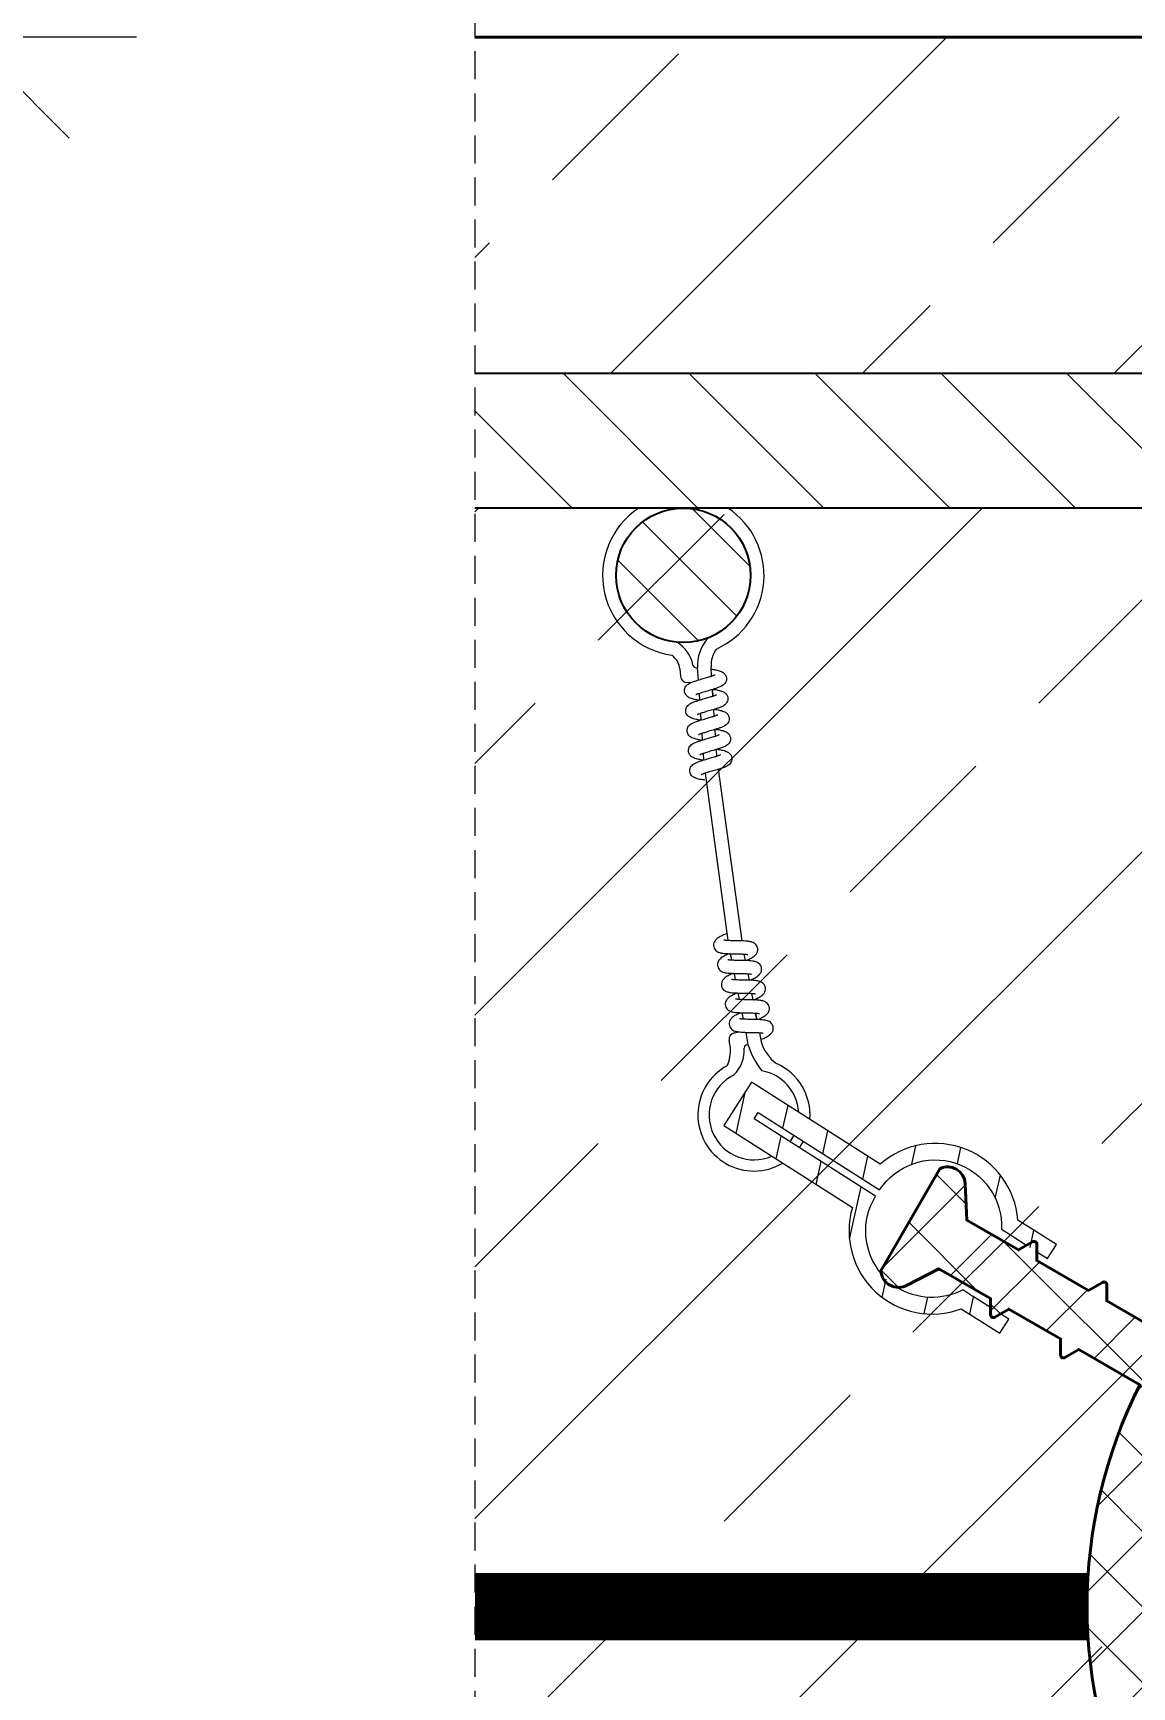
# Model space of a CAD drawing. Header units: millimetres. Extents: x 647 to 146539, y -131215 to 59.
# Drawn here: x 111362.6 to 111460.6, y -6609.1 to -6461.6 of the extents above; entities that cross this region are included whole.
import ezdxf

# ---------------------------------------------------------------- set-up
doc = ezdxf.new("R2010")
doc.units = ezdxf.units.MM
doc.linetypes.add('DASHED', pattern=[0.75, 0.5, -0.25])
doc.layers.get('Defpoints').update_dxf_attribs({"color": 2, "lineweight": 50})
for name, color, linetype, lineweight in [('G-Cienka', 4, 'Continuous', 9), ('G-Elementy konstrukcyjne', 1, 'Continuous', 40), ('G-Kreskowanie', 9, 'Continuous', 5), ('G-Przerywana', 8, 'DASHED', 15), ('G-Wymiary', 4, 'Continuous', 9)]:
    doc.layers.add(name, color=color, linetype=linetype, lineweight=lineweight)
doc.layers.add('G-Prety', color=1, linetype='Continuous')
doc.styles.add('Arial-GG', font='arial.ttf')
doc.dimstyles.new('W-1 do 10-GG mm', dxfattribs={"dimscale": 10, "dimtxt": 2, "dimasz": 1.8, "dimexe": 1.5, "dimexo": 0, "dimgap": 0.6, "dimtad": 1, "dimdec": 1, "dimrnd": 1, "dimtxsty": 'Arial-GG', "dimblk": 'OBLIQUE', "dimcen": 0, "dimdle": 1, "dimclrd": 4, "dimclre": 4, "dimclrt": 7, "dimadec": 1, "dimazin": 0, "dimtfac": 1, "dimtdec": 1, "dimtix": 1, "dimtmove": 0, "dimatfit": 2, "dimfxl": 1.5, "dimfxlon": 1, "dimlwd": -1, "dimlwe": -1, "dimarcsym": 0})

# ---------------------------------------------------------------- blocks, each defined once
blk = doc.blocks.new('_Oblique')
at = {"color": 0, "linetype": 'ByBlock', "lineweight": -2}
blk.add_line((-0.5, -0.5), (0.5, 0.5), dxfattribs=at)
blk = doc.blocks.new('*D982')
at = {"layer": 'Defpoints', "color": 0, "transparency": 16777216}
for p in [(111356.82, -6461.94), (111401.99, -6461.94), (111401.99, -6744.44)]:
    blk.add_point(p, dxfattribs=at)
at = {"layer": 'G-Wymiary', "color": 4, "transparency": 16777216}
for p, q in [((111356.82, -6754.44), (111356.82, -6451.94)), ((111371.82, -6461.94), (111341.82, -6461.94)), ((111371.82, -6744.44), (111341.82, -6744.44))]:
    blk.add_line(p, q, dxfattribs=at)
at = {"layer": 'G-Wymiary', "color": 4, "transparency": 16777216, "xscale": 18, "yscale": 18, "zscale": 18}
for p, rotation in [((111356.82, -6461.94), 90), ((111356.82, -6744.44), 270)]:
    blk.add_blockref('_Oblique', p, dxfattribs=dict(at, rotation=rotation))
at = {"layer": 'G-Wymiary', "color": 7, "transparency": 16777216, "insert": (111307.27, -6603.19), "char_height": 20, "attachment_point": 5, "rotation": 90, "style": 'Arial-GG'}
blk.add_mtext('t - wymiar zgodny z\\Pprojektem wykonawczym\\Pt=240-350mm', dxfattribs=at)

msp = doc.modelspace()

# ---------------------------------------------------------------- hatches: boundary and pattern name
at = {"layer": 'G-Kreskowanie'}
h = msp.add_hatch(dxfattribs=at)
h.set_pattern_fill('ANSI33', color=256, scale=5, style=0)
h.set_pattern_definition([(45, (108888.815, -7715.07), (-22.45064, 22.45064), []), (45, (108911.266, -7715.07), (-22.45064, 22.45064), [15.875, -7.9375])])
h.paths.add_polyline_path([(111776.99, -6491.94), (111776.99, -6461.94), (111401.99, -6461.94), (111401.99, -6491.94)])
at = {"layer": 'G-Kreskowanie', "linetype": 'ByBlock', "ltscale": 2}
h = msp.add_hatch(dxfattribs=at)
h.set_pattern_fill('ANSI31', color=256, scale=2.5, angle=90)
h.set_pattern_definition([(135, (112687.56, -9734.058), (-5.61266, -5.61266), [])])
h.paths.add_polyline_path([(111776.99, -6503.94), (111776.99, -6491.94), (111401.99, -6491.94), (111401.99, -6503.94)])
at = {"layer": 'G-Kreskowanie'}
h = msp.add_hatch(dxfattribs=at)
h.set_pattern_fill('ANSI33', color=256, scale=5, style=0)
h.set_pattern_definition([(45, (111631.866, -6723.415), (-22.4506, 22.4506), []), (45, (111654.316, -6723.415), (-22.4506, 22.4506), [15.875, -7.9375])])
edge = h.paths.add_edge_path()
edge.add_arc((111420.58, -6693.94), 6, 0, 360)
edge = h.paths.add_edge_path()
edge.add_arc((111580.58, -6693.94), 6, 0, 360)
edge = h.paths.add_edge_path()
edge.add_arc((111740.58, -6693.94), 6, 0, 360)
edge = h.paths.add_edge_path()
edge.add_arc((111740.58, -6509.94), 6, 0, 360)
edge = h.paths.add_edge_path()
edge.add_arc((111580.58, -6509.94), 6, 0, 360)
h.paths.add_polyline_path([(111776.99, -6699.94), (111776.99, -6503.94), (111580.58, -6503.94), (111401.99, -6503.94), (111401.99, -6699.94)])
at = {"layer": 'G-Kreskowanie', "linetype": 'ByBlock', "ltscale": 2}
h = msp.add_hatch(dxfattribs=at)
h.set_pattern_fill('ANSI31', color=256, scale=1.25, angle=90)
h.set_pattern_definition([(135, (108888.8154, -7715.0714), (-2.80633, -2.80633), [])])
h.paths.add_polyline_path([(111420.81, -6515.93, 0.125113), (111420.67, -6515.94, -0.766547), (111417.5, -6504.79, -1), (111423.66, -6515.08, -0.12589)])
at = {"layer": 'G-Kreskowanie'}
h = msp.add_hatch(dxfattribs=at)
h.set_pattern_fill('NET', color=256, scale=1.5, angle=45)
h.set_pattern_definition([(45, (112687.5596, -9734.058), (-3.367596, 3.367596), []), (135, (112687.5596, -9734.058), (-3.367596, -3.367596), [])])
edge = h.paths.add_edge_path()
edge.add_arc((111557.03, -6639.58), 1.58, 184.2276, 295.7724, ccw=False)
edge.add_line((111555.45, -6639.69), (111555.31, -6636.42))
edge.add_line((111555.31, -6636.42), (111550.69, -6633.75))
edge.add_line((111550.69, -6633.75), (111549.44, -6634.47))
edge.add_arc((111549.31, -6634.26), 0.25, 180, 300, ccw=False)
edge.add_line((111549.06, -6634.26), (111549.06, -6632.82))
edge.add_line((111549.06, -6632.82), (111544.45, -6630.15))
edge.add_line((111544.45, -6630.15), (111543.2, -6630.87))
edge.add_arc((111543.07, -6630.65), 0.25, 180, 300, ccw=False)
edge.add_line((111542.82, -6630.65), (111542.82, -6629.21))
edge.add_line((111542.82, -6629.21), (111537.38, -6626.07))
edge.add_arc((111500.58, -6601.94), 44, 273.2572, 326.7428, ccw=False)
edge.add_line((111503.08, -6645.87), (111503.08, -6663.44))
edge.add_arc((111500.58, -6663.44), 2.5, 180, 360, ccw=False)
edge.add_line((111498.08, -6663.44), (111498.08, -6645.87))
edge.add_arc((111500.58, -6601.94), 44, 213.2572, 266.7428, ccw=False)
edge.add_line((111463.79, -6626.07), (111458.34, -6629.21))
edge.add_line((111458.34, -6629.21), (111458.34, -6630.65))
edge.add_arc((111458.09, -6630.65), 0.25, 240, 360, ccw=False)
edge.add_line((111457.97, -6630.87), (111456.72, -6630.15))
edge.add_line((111456.72, -6630.15), (111452.1, -6632.82))
edge.add_line((111452.1, -6632.82), (111452.1, -6634.26))
edge.add_arc((111451.85, -6634.26), 0.25, 240, 360, ccw=False)
edge.add_line((111451.72, -6634.47), (111450.48, -6633.75))
edge.add_line((111450.48, -6633.75), (111445.86, -6636.42))
edge.add_line((111445.86, -6636.42), (111445.72, -6639.6))
edge.add_arc((111444.14, -6639.58), 1.58, 244.2276, 359.2852, ccw=False)
edge.add_line((111443.45, -6641), (111438.19, -6631.88))
edge.add_arc((111439.76, -6632), 1.58, 64.2276, 175.7724, ccw=False)
edge.add_line((111440.45, -6630.57), (111443.36, -6632.09))
edge.add_line((111443.36, -6632.09), (111447.98, -6629.42))
edge.add_line((111447.98, -6629.42), (111447.98, -6627.98))
edge.add_arc((111448.23, -6627.98), 0.25, 60, 180, ccw=False)
edge.add_line((111448.35, -6627.76), (111449.6, -6628.49))
edge.add_line((111449.6, -6628.49), (111454.22, -6625.82))
edge.add_line((111454.22, -6625.82), (111454.22, -6624.38))
edge.add_arc((111454.47, -6624.38), 0.25, 60, 180, ccw=False)
edge.add_line((111454.59, -6624.16), (111455.84, -6624.88))
edge.add_line((111455.84, -6624.88), (111461.29, -6621.74))
edge.add_arc((111500.58, -6601.94), 44, 153.2572, 206.7428, ccw=False)
edge.add_line((111461.29, -6582.14), (111455.84, -6578.99))
edge.add_line((111455.84, -6578.99), (111454.59, -6579.71))
edge.add_arc((111454.47, -6579.5), 0.25, 180, 300, ccw=False)
edge.add_line((111454.22, -6579.5), (111454.22, -6578.06))
edge.add_line((111454.22, -6578.06), (111449.6, -6575.39))
edge.add_line((111449.6, -6575.39), (111448.35, -6576.11))
edge.add_arc((111448.23, -6575.89), 0.25, 180, 300, ccw=False)
edge.add_line((111447.98, -6575.89), (111447.98, -6574.45))
edge.add_line((111447.98, -6574.45), (111443.36, -6571.79))
edge.add_line((111443.36, -6571.79), (111440.54, -6573.26))
edge.add_arc((111439.76, -6571.88), 1.58, 184.2276, 299.2852, ccw=False)
edge.add_line((111438.19, -6571.99), (111443.45, -6562.87))
edge.add_arc((111444.14, -6564.3), 1.58, 4.2276, 115.7724, ccw=False)
edge.add_line((111445.72, -6564.18), (111445.86, -6567.46))
edge.add_line((111445.86, -6567.46), (111450.48, -6570.12))
edge.add_line((111450.48, -6570.12), (111451.72, -6569.4))
edge.add_arc((111451.85, -6569.62), 0.25, 0, 120, ccw=False)
edge.add_line((111452.1, -6569.62), (111452.1, -6571.06))
edge.add_line((111452.1, -6571.06), (111456.72, -6573.73))
edge.add_line((111456.72, -6573.73), (111457.97, -6573.01))
edge.add_arc((111458.09, -6573.22), 0.25, 0, 120, ccw=False)
edge.add_line((111458.34, -6573.22), (111458.34, -6574.66))
edge.add_line((111458.34, -6574.66), (111463.79, -6577.81))
edge.add_arc((111500.58, -6601.94), 44, 93.2572, 146.7428, ccw=False)
edge.add_line((111498.08, -6558.01), (111498.08, -6540.44))
edge.add_arc((111500.58, -6540.44), 2.5, 0, 180, ccw=False)
edge.add_line((111503.08, -6540.44), (111503.08, -6558.01))
edge.add_arc((111500.58, -6601.94), 44, 33.2572, 86.7428, ccw=False)
edge.add_line((111537.38, -6577.81), (111542.82, -6574.66))
edge.add_line((111542.82, -6574.66), (111542.82, -6573.22))
edge.add_arc((111543.07, -6573.22), 0.25, 60, 180, ccw=False)
edge.add_line((111543.2, -6573.01), (111544.45, -6573.73))
edge.add_line((111544.45, -6573.73), (111549.06, -6571.06))
edge.add_line((111549.06, -6571.06), (111549.06, -6569.62))
edge.add_arc((111549.31, -6569.62), 0.25, 60, 180, ccw=False)
edge.add_line((111549.44, -6569.4), (111550.69, -6570.12))
edge.add_line((111550.69, -6570.12), (111555.31, -6567.46))
edge.add_line((111555.31, -6567.46), (111555.44, -6564.28))
edge.add_arc((111557.03, -6564.3), 1.58, 64.2276, 179.2852, ccw=False)
edge.add_line((111557.71, -6562.87), (111562.98, -6571.99))
edge.add_arc((111561.4, -6571.88), 1.58, 244.2276, 355.7724, ccw=False)
edge.add_line((111560.71, -6573.3), (111557.81, -6571.79))
edge.add_line((111557.81, -6571.79), (111553.19, -6574.45))
edge.add_line((111553.19, -6574.45), (111553.19, -6575.89))
edge.add_arc((111552.94, -6575.89), 0.25, -120, 0, ccw=False)
edge.add_line((111552.81, -6576.11), (111551.56, -6575.39))
edge.add_line((111551.56, -6575.39), (111546.95, -6578.06))
edge.add_line((111546.95, -6578.06), (111546.95, -6579.5))
edge.add_arc((111546.7, -6579.5), 0.25, -120, 0, ccw=False)
edge.add_line((111546.57, -6579.71), (111545.32, -6578.99))
edge.add_line((111545.32, -6578.99), (111539.88, -6582.14))
edge.add_arc((111500.58, -6601.94), 44, -26.7428, 26.7428, ccw=False)
edge.add_line((111539.88, -6621.74), (111545.32, -6624.88))
edge.add_line((111545.32, -6624.88), (111546.57, -6624.16))
edge.add_arc((111546.7, -6624.38), 0.25, 0, 120, ccw=False)
edge.add_line((111546.95, -6624.38), (111546.95, -6625.82))
edge.add_line((111546.95, -6625.82), (111551.56, -6628.49))
edge.add_line((111551.56, -6628.49), (111552.81, -6627.76))
edge.add_arc((111552.94, -6627.98), 0.25, 0, 120, ccw=False)
edge.add_line((111553.19, -6627.98), (111553.19, -6629.42))
edge.add_line((111553.19, -6629.42), (111557.81, -6632.09))
edge.add_line((111557.81, -6632.09), (111560.63, -6630.62))
edge.add_arc((111561.4, -6632), 1.58, 4.2276, 119.2852, ccw=False)
edge.add_line((111562.98, -6631.88), (111557.71, -6641))
edge = h.paths.add_edge_path(flags=16)
edge.add_arc((111500.58, -6601.94), 39, -25.0222, 87.4426, ccw=False)
edge.add_arc((111500.58, -6601.94), 39, 87.4426, 334.9778, ccw=False)
h = msp.add_hatch(dxfattribs=at)
h.set_pattern_fill('ANSI31', color=256, scale=1.25, angle=32.5049)
h.set_pattern_definition([(77.50492, (110378.761, -7264.986), (-3.874749, 0.858662), [])])
h.paths.add_polyline_path([(111448.95, -6568.27), (111449.66, -6568.72, -0.103444), (111449.83, -6568.83), (111452.76, -6570.7, -0.103435), (111452.93, -6570.81), (111453.06, -6570.89), (111453.85, -6569.64), (111450.41, -6567.45, 0.618834), (111438.14, -6562.46), (111426.65, -6555.14), (111424.18, -6559.02), (111435.66, -6566.34, 0.618834), (111445.37, -6575.36), (111448.81, -6577.55), (111449.61, -6576.3), (111449.48, -6576.22, -0.103453), (111449.31, -6576.11), (111446.38, -6574.25, -0.103444), (111446.21, -6574.14), (111445.5, -6573.68, -0.761825), (111437.73, -6565.32), (111426.9, -6558.42), (111427.26, -6557.86), (111438.08, -6564.76, -0.761825)])

# ---------------------------------------------------------------- linework, layer by layer
at = {"layer": 'G-Cienka'}
for p, q in [((111420.28, -6518.29), (111420.33, -6518.94)), ((111420.96, -6519.5), (111421.34, -6519.47)), ((111421.75, -6518.18), (111421.85, -6518.17)), ((111421.93, -6519.27), (111421.85, -6518.18)), ((111423.1, -6518.92), (111423.05, -6518.1)), ((111422.05, -6521.06), (111422.01, -6520.47)), ((111423.22, -6520.71), (111423.18, -6520.12)), ((111422.17, -6522.84), (111422.13, -6522.25)), ((111423.34, -6522.49), (111423.3, -6521.9)), ((111423.46, -6524.28), (111423.42, -6523.69)), ((111422.29, -6524.62), (111422.25, -6524.04)), ((111422.41, -6526.41), (111422.37, -6525.82)), ((111423.58, -6526.06), (111423.54, -6525.47)), ((111424.59, -6542.52), (111422.56, -6527.58)), ((111425.82, -6542.55), (111423.73, -6527.23)), ((111424.75, -6543.69), (111424.87, -6544.27)), ((111425.98, -6543.72), (111426.09, -6544.3)), ((111425.1, -6545.45), (111425.21, -6546.02)), ((111426.32, -6545.48), (111426.44, -6546.06)), ((111425.45, -6547.2), (111425.56, -6547.78)), ((111426.67, -6547.23), (111426.78, -6547.81)), ((111425.79, -6548.95), (111425.91, -6549.53)), ((111427.02, -6548.99), (111427.13, -6549.56)), ((111424.8, -6552.08), (111424.68, -6551.44)), ((111425.15, -6550.74), (111425.52, -6550.67)), ((111426.14, -6550.71), (111426.34, -6551.78)), ((111426.25, -6551.81), (111426.35, -6551.79)), ((111427.36, -6550.74), (111427.52, -6551.55))]:
    msp.add_line(p, q, dxfattribs=at)
for points in [[(111423.18, -6520.12), (111423.22, -6520.71)], [(111422.17, -6522.84), (111422.13, -6522.25)], [(111422.17, -6522.89), (111422.13, -6522.25)], [(111423.3, -6521.9), (111423.3, -6521.92)], [(111425.45, -6547.2), (111425.56, -6547.78)], [(111427.13, -6549.56), (111427.02, -6548.99)]]:
    msp.add_lwpolyline(points, dxfattribs=at)
for points in [[(111452.1, -6570.28), (111453.06, -6570.89), (111453.85, -6569.64), (111450.41, -6567.45, 0.618834), (111438.14, -6562.46), (111426.65, -6555.14), (111424.18, -6559.02), (111435.66, -6566.34, 0.618834), (111445.37, -6575.36), (111448.81, -6577.55), (111449.61, -6576.3), (111448.85, -6575.82)], [(111438.22, -6572.23, -0.323068), (111437.73, -6565.32), (111426.9, -6558.42), (111427.26, -6557.86), (111438.08, -6564.76, -0.761825), (111448.95, -6568.27), (111449.66, -6568.72, -0.103444), (111449.83, -6568.83), (111451.2, -6569.71)], [(111447.98, -6575.26), (111446.38, -6574.25, -0.103444), (111446.21, -6574.14), (111445.5, -6573.68, -0.265629), (111439.62, -6573.45, -0.265629)]]:
    msp.add_lwpolyline(points, format="xyb", dxfattribs=at)
for centre, radius, start, end in [((111420.58, -6509.94), 7.2, 123.5573, 261.9087), ((111420.58, -6509.94), 7.2, 294.1382, 56.4427), ((111418.45, -6518.54), 3.05, 11.379, 59.5361), ((111425.43, -6517.95), 3.58, 138.0932, 183.827), ((111425.43, -6517.95), 2.38, 143.6595, 183.827), ((111418.45, -6518.54), 1.85, 7.7975, 52.7188), ((111421.73, -6517.88), 0.3, 191.379, 273.827), ((111420.92, -6518.9), 0.596, 183.827, 273.827), ((111425.26, -6551.33), 0.596, 101.1811, 191.1811), ((111426.31, -6552.1), 0.3, 101.1811, 183.6291), ((111433.09, -6549.74), 7.05, 196.8275, 218.7251), ((111431.26, -6550.4), 3.91, 197.0168, 232.4474), ((111420.78, -6552.14), 4.02, 337.3903, 0.8189), ((111422.96, -6552.32), 3.05, 314.3532, 3.6291), ((111426.88, -6558.08), 5, 118.4654, 300.8243), ((111426.88, -6558.08), 4, 116.4042, 293.3646), ((111426.88, -6558.08), 4, 3.6982, 79.7077), ((111426.88, -6558.08), 5, 355.693, 66.437), ((111426.88, -6558.08), 5, 355.693, 66.437), ((111426.88, -6558.08), 4, 323.6257, 333.0645), ((111426.88, -6558.08), 5, 324.4005, 331.9481)]:
    msp.add_arc(centre, radius, start, end, dxfattribs=at)
for points, knots in [([(111421.97, -6521.08), (111421.94, -6521.07), (111421.79, -6521.05), (111421.49, -6520.99), (111421.15, -6520.89), (111420.91, -6520.73), (111420.77, -6520.56), (111420.68, -6520.36), (111420.68, -6520.13), (111420.74, -6519.92), (111420.87, -6519.75), (111421.05, -6519.61), (111421.29, -6519.49), (111421.57, -6519.39), (111421.93, -6519.27), (111422.25, -6519.18), (111422.62, -6519.07), (111422.92, -6518.99), (111423.19, -6518.9), (111423.33, -6518.84), (111423.39, -6518.82), (111423.41, -6518.8), (111423.42, -6518.8), (111423.42, -6518.8)], [0, 0, 0, 0, 0.083441, 0.487082, 0.89834, 1.158881, 1.3212, 1.565464, 1.78944, 2.004253, 2.209449, 2.413298, 2.709151, 3.005378, 3.300305, 3.83027, 4.023716, 4.446296, 4.766354, 4.864085, 4.919882, 4.944398, 4.948001, 4.948001, 4.948001, 4.948001]), ([(111423.06, -6518.3), (111423.18, -6518.32), (111423.4, -6518.36), (111423.73, -6518.43), (111424.02, -6518.53), (111424.22, -6518.67), (111424.37, -6518.86), (111424.44, -6519.06), (111424.43, -6519.29), (111424.36, -6519.49), (111424.22, -6519.66), (111424.02, -6519.81), (111423.77, -6519.93), (111423.48, -6520.03), (111423.12, -6520.14), (111422.72, -6520.26), (111422.3, -6520.38), (111422.01, -6520.47), (111421.83, -6520.53), (111421.76, -6520.56), (111421.72, -6520.58), (111421.7, -6520.59), (111421.7, -6520.59), (111421.7, -6520.59)], [0, 0, 0, 0, 0.333479, 0.729338, 0.961746, 1.273881, 1.435197, 1.673428, 1.895321, 2.109532, 2.315092, 2.523999, 2.853801, 3.164162, 3.445765, 3.963245, 4.415291, 4.767483, 4.885682, 4.962568, 5.004855, 5.01975, 5.020297, 5.020297, 5.020297, 5.020297]), ([(111422.09, -6522.86), (111422.06, -6522.86), (111421.91, -6522.83), (111421.61, -6522.77), (111421.27, -6522.67), (111421.03, -6522.52), (111420.88, -6522.35), (111420.8, -6522.15), (111420.8, -6521.92), (111420.86, -6521.71), (111420.99, -6521.54), (111421.17, -6521.39), (111421.41, -6521.27), (111421.69, -6521.17), (111422.05, -6521.06), (111422.37, -6520.96), (111422.74, -6520.86), (111423.04, -6520.77), (111423.31, -6520.68), (111423.45, -6520.62), (111423.51, -6520.6), (111423.53, -6520.59), (111423.54, -6520.58), (111423.54, -6520.58)], [0, 0, 0, 0, 0.083442, 0.487083, 0.898341, 1.158882, 1.321201, 1.565464, 1.789441, 2.004254, 2.209449, 2.413298, 2.709152, 3.005378, 3.300306, 3.83027, 4.023716, 4.446296, 4.766354, 4.864085, 4.919882, 4.944398, 4.948001, 4.948001, 4.948001, 4.948001]), ([(111423.26, -6520.1), (111423.3, -6520.11), (111423.46, -6520.13), (111423.78, -6520.2), (111424.12, -6520.3), (111424.35, -6520.46), (111424.48, -6520.63), (111424.55, -6520.82), (111424.55, -6521.05), (111424.48, -6521.26), (111424.36, -6521.43), (111424.16, -6521.58), (111423.92, -6521.7), (111423.63, -6521.8), (111423.28, -6521.91), (111422.87, -6522.03), (111422.44, -6522.15), (111422.14, -6522.25), (111421.97, -6522.31), (111421.89, -6522.34), (111421.84, -6522.36), (111421.83, -6522.37), (111421.82, -6522.38), (111421.82, -6522.38)], [0, 0, 0, 0, 0.122735, 0.524819, 0.943427, 1.189412, 1.337039, 1.576824, 1.799424, 2.014208, 2.220439, 2.42738, 2.737017, 3.039771, 3.329328, 3.853685, 4.310999, 4.670327, 4.793109, 4.874891, 4.921533, 4.939604, 4.94091, 4.94091, 4.94091, 4.94091]), ([(111422.21, -6524.65), (111422.18, -6524.64), (111422.03, -6524.62), (111421.73, -6524.56), (111421.39, -6524.46), (111421.15, -6524.3), (111421, -6524.13), (111420.92, -6523.93), (111420.91, -6523.7), (111420.98, -6523.49), (111421.11, -6523.32), (111421.29, -6523.17), (111421.53, -6523.06), (111421.81, -6522.95), (111422.16, -6522.84), (111422.49, -6522.75), (111422.86, -6522.64), (111423.16, -6522.55), (111423.42, -6522.47), (111423.57, -6522.41), (111423.63, -6522.38), (111423.65, -6522.37), (111423.66, -6522.37), (111423.66, -6522.37)], [0, 0, 0, 0, 0.083358, 0.487003, 0.898243, 1.158814, 1.321169, 1.565439, 1.789416, 2.00423, 2.209427, 2.413273, 2.709102, 3.005316, 3.300256, 3.830231, 4.023716, 4.446297, 4.766355, 4.864086, 4.919882, 4.944398, 4.948001, 4.948001, 4.948001, 4.948001]), ([(111423.38, -6521.88), (111423.42, -6521.89), (111423.57, -6521.91), (111423.88, -6521.98), (111424.23, -6522.08), (111424.46, -6522.24), (111424.59, -6522.41), (111424.67, -6522.6), (111424.68, -6522.83), (111424.61, -6523.04), (111424.48, -6523.21), (111424.29, -6523.36), (111424.05, -6523.48), (111423.77, -6523.58), (111423.41, -6523.69), (111423, -6523.81), (111422.57, -6523.94), (111422.27, -6524.03), (111422.09, -6524.09), (111422.01, -6524.13), (111421.97, -6524.15), (111421.94, -6524.16), (111421.94, -6524.16), (111421.94, -6524.16)], [0, 0, 0, 0, 0.106212, 0.509117, 0.92336, 1.175911, 1.329525, 1.570459, 1.793311, 2.008306, 2.214792, 2.421121, 2.723981, 3.023666, 3.316416, 3.843421, 4.302527, 4.664234, 4.788551, 4.871989, 4.920128, 4.939309, 4.94095, 4.94095, 4.94095, 4.94095]), ([(111423.5, -6523.67), (111423.53, -6523.67), (111423.57, -6523.68), (111423.74, -6523.71), (111423.88, -6523.74), (111424.14, -6523.8), (111424.26, -6523.84), (111424.46, -6523.94), (111424.53, -6523.99), (111424.63, -6524.09), (111424.66, -6524.13), (111424.73, -6524.24), (111424.76, -6524.31), (111424.79, -6524.47), (111424.79, -6524.54), (111424.77, -6524.69), (111424.75, -6524.76), (111424.68, -6524.88), (111424.64, -6524.94), (111424.54, -6525.04), (111424.49, -6525.08), (111424.35, -6525.17), (111424.26, -6525.22), (111424.08, -6525.29), (111423.98, -6525.33), (111423.8, -6525.39), (111423.7, -6525.42), (111423.45, -6525.5), (111423.27, -6525.55), (111422.95, -6525.65), (111422.8, -6525.69), (111422.53, -6525.77), (111422.41, -6525.81), (111422.27, -6525.86), (111422.23, -6525.87), (111422.17, -6525.9), (111422.14, -6525.91), (111422.1, -6525.92), (111422.09, -6525.93), (111422.07, -6525.94), (111422.06, -6525.94), (111422.06, -6525.95), (111422.06, -6525.95), (111422.06, -6525.95)], [4.98345, 4.98345, 4.98345, 4.98345, 5.002893, 5.002893, 5.084761, 5.084761, 5.183441, 5.183441, 5.239204, 5.239204, 5.269541, 5.269541, 5.314627, 5.314627, 5.355668, 5.355668, 5.396196, 5.396196, 5.438035, 5.438035, 5.485061, 5.485061, 5.55767, 5.55767, 5.621992, 5.621992, 5.677485, 5.677485, 5.767755, 5.767755, 5.845802, 5.845802, 5.915781, 5.915781, 5.94576, 5.94576, 5.971226, 5.971226, 5.99253, 5.99253, 6.009626, 6.009626, 6.015983, 6.015983, 6.015983, 6.015983]), ([(111422.33, -6526.43), (111422.3, -6526.43), (111422.15, -6526.4), (111421.84, -6526.34), (111421.5, -6526.24), (111421.26, -6526.08), (111421.12, -6525.91), (111421.04, -6525.71), (111421.03, -6525.48), (111421.1, -6525.27), (111421.23, -6525.1), (111421.41, -6524.96), (111421.65, -6524.84), (111421.93, -6524.74), (111422.29, -6524.62), (111422.61, -6524.53), (111422.98, -6524.42), (111423.28, -6524.34), (111423.54, -6524.25), (111423.69, -6524.19), (111423.74, -6524.17), (111423.77, -6524.16), (111423.78, -6524.15), (111423.78, -6524.15)], [0, 0, 0, 0, 0.089365, 0.492687, 0.905224, 1.163639, 1.323496, 1.567303, 1.791198, 2.005941, 2.211055, 2.415058, 2.712727, 3.009873, 3.303862, 3.833066, 4.023714, 4.446215, 4.766299, 4.864048, 4.91986, 4.94439, 4.947998, 4.947998, 4.947998, 4.947998]), ([(111423.62, -6525.45), (111423.66, -6525.46), (111423.81, -6525.48), (111424.12, -6525.54), (111424.46, -6525.65), (111424.69, -6525.8), (111424.83, -6525.97), (111424.91, -6526.17), (111424.91, -6526.4), (111424.84, -6526.61), (111424.72, -6526.78), (111424.53, -6526.93), (111424.29, -6527.05), (111424.01, -6527.15), (111423.65, -6527.26), (111423.24, -6527.38), (111422.81, -6527.5), (111422.51, -6527.6), (111422.33, -6527.66), (111422.25, -6527.69), (111422.2, -6527.72), (111422.18, -6527.73), (111422.18, -6527.73), (111422.18, -6527.73)], [0, 0, 0, 0, 0.105716, 0.508645, 0.922767, 1.175512, 1.329315, 1.570284, 1.793142, 2.008144, 2.214637, 2.42095, 2.723629, 3.023228, 3.316068, 3.843146, 4.3023, 4.66407, 4.788428, 4.87191, 4.920089, 4.939301, 4.940951, 4.940951, 4.940951, 4.940951]), ([(111422.5, -6528.2), (111422.44, -6528.19), (111422.32, -6528.19), (111421.94, -6528.13), (111421.6, -6528.02), (111421.38, -6527.87), (111421.24, -6527.7), (111421.16, -6527.5), (111421.15, -6527.27), (111421.22, -6527.06), (111421.35, -6526.89), (111421.53, -6526.74), (111421.77, -6526.62), (111422.05, -6526.52), (111422.41, -6526.41), (111422.73, -6526.31), (111423.1, -6526.21), (111423.4, -6526.12), (111423.66, -6526.04), (111423.81, -6525.98), (111423.86, -6525.95), (111423.89, -6525.94), (111423.9, -6525.94), (111423.9, -6525.93)], [0, 0, 0, 0, 0.120191, 0.582962, 0.963852, 1.214839, 1.374696, 1.618503, 1.842398, 2.057141, 2.262255, 2.466259, 2.763927, 3.061073, 3.355062, 3.884266, 4.074914, 4.497415, 4.817499, 4.915248, 4.97106, 4.99559, 4.999198, 4.999198, 4.999198, 4.999198]), ([(111424.41, -6541.92), (111424.36, -6541.95), (111424.18, -6542), (111423.87, -6542.15), (111423.56, -6542.34), (111423.39, -6542.55), (111423.29, -6542.75), (111423.27, -6542.96), (111423.32, -6543.19), (111423.44, -6543.37), (111423.6, -6543.5), (111423.82, -6543.6), (111424.09, -6543.65), (111424.38, -6543.68), (111424.75, -6543.69), (111425.09, -6543.7), (111425.47, -6543.71), (111425.78, -6543.71), (111426.06, -6543.73), (111426.22, -6543.75), (111426.28, -6543.75), (111426.31, -6543.76), (111426.31, -6543.76), (111426.32, -6543.76)], [0, 0, 0, 0, 0.149234, 0.612005, 0.992895, 1.243882, 1.403739, 1.647546, 1.871441, 2.086184, 2.291298, 2.495301, 2.79297, 3.090116, 3.384105, 3.913309, 4.103957, 4.526458, 4.846542, 4.94429, 5.000103, 5.024632, 5.028241, 5.028241, 5.028241, 5.028241]), ([(111426.17, -6544.3), (111426.2, -6544.29), (111426.35, -6544.22), (111426.63, -6544.08), (111426.94, -6543.89), (111427.12, -6543.68), (111427.21, -6543.48), (111427.23, -6543.27), (111427.18, -6543.05), (111427.06, -6542.87), (111426.89, -6542.74), (111426.67, -6542.64), (111426.4, -6542.59), (111426.1, -6542.56), (111425.73, -6542.55), (111425.31, -6542.54), (111424.86, -6542.53), (111424.54, -6542.52), (111424.35, -6542.5), (111424.27, -6542.49), (111424.22, -6542.48), (111424.2, -6542.48), (111424.19, -6542.47), (111424.19, -6542.47)], [0, 0, 0, 0, 0.105716, 0.508645, 0.922767, 1.175512, 1.329315, 1.570284, 1.793142, 2.008144, 2.214637, 2.42095, 2.723629, 3.023228, 3.316068, 3.843146, 4.3023, 4.66407, 4.788428, 4.87191, 4.920089, 4.939301, 4.940951, 4.940951, 4.940951, 4.940951]), ([(111424.67, -6543.69), (111424.64, -6543.7), (111424.5, -6543.77), (111424.22, -6543.9), (111423.92, -6544.09), (111423.73, -6544.3), (111423.64, -6544.5), (111423.61, -6544.72), (111423.67, -6544.94), (111423.79, -6545.12), (111423.95, -6545.26), (111424.17, -6545.35), (111424.43, -6545.4), (111424.73, -6545.43), (111425.1, -6545.45), (111425.44, -6545.45), (111425.82, -6545.46), (111426.13, -6545.47), (111426.41, -6545.48), (111426.57, -6545.5), (111426.63, -6545.51), (111426.65, -6545.51), (111426.66, -6545.52), (111426.66, -6545.52)], [0, 0, 0, 0, 0.089365, 0.492687, 0.905224, 1.163639, 1.323496, 1.567303, 1.791198, 2.005941, 2.211055, 2.415058, 2.712727, 3.009873, 3.303862, 3.833066, 4.023714, 4.446215, 4.766299, 4.864048, 4.91986, 4.94439, 4.947998, 4.947998, 4.947998, 4.947998]), ([(111426.52, -6546.06), (111426.55, -6546.04), (111426.58, -6546.03), (111426.74, -6545.95), (111426.87, -6545.89), (111427.1, -6545.76), (111427.21, -6545.69), (111427.37, -6545.55), (111427.43, -6545.48), (111427.5, -6545.36), (111427.52, -6545.31), (111427.56, -6545.19), (111427.57, -6545.11), (111427.56, -6544.95), (111427.54, -6544.88), (111427.48, -6544.74), (111427.44, -6544.68), (111427.34, -6544.58), (111427.29, -6544.53), (111427.17, -6544.46), (111427.11, -6544.43), (111426.95, -6544.38), (111426.85, -6544.36), (111426.66, -6544.34), (111426.56, -6544.33), (111426.36, -6544.31), (111426.26, -6544.31), (111425.99, -6544.3), (111425.81, -6544.29), (111425.47, -6544.29), (111425.32, -6544.29), (111425.04, -6544.28), (111424.91, -6544.27), (111424.76, -6544.26), (111424.72, -6544.26), (111424.65, -6544.25), (111424.63, -6544.25), (111424.58, -6544.24), (111424.57, -6544.24), (111424.55, -6544.23), (111424.54, -6544.23), (111424.54, -6544.23), (111424.54, -6544.23), (111424.54, -6544.23)], [4.98345, 4.98345, 4.98345, 4.98345, 5.002893, 5.002893, 5.084761, 5.084761, 5.183441, 5.183441, 5.239204, 5.239204, 5.269541, 5.269541, 5.314627, 5.314627, 5.355668, 5.355668, 5.396196, 5.396196, 5.438035, 5.438035, 5.485061, 5.485061, 5.55767, 5.55767, 5.621992, 5.621992, 5.677485, 5.677485, 5.767755, 5.767755, 5.845802, 5.845802, 5.915781, 5.915781, 5.94576, 5.94576, 5.971226, 5.971226, 5.99253, 5.99253, 6.009626, 6.009626, 6.015983, 6.015983, 6.015983, 6.015983]), ([(111425.02, -6545.44), (111424.99, -6545.46), (111424.85, -6545.52), (111424.58, -6545.65), (111424.27, -6545.84), (111424.08, -6546.05), (111423.99, -6546.25), (111423.96, -6546.47), (111424.01, -6546.69), (111424.13, -6546.88), (111424.3, -6547.01), (111424.51, -6547.1), (111424.78, -6547.16), (111425.07, -6547.18), (111425.44, -6547.2), (111425.78, -6547.21), (111426.16, -6547.21), (111426.48, -6547.22), (111426.76, -6547.24), (111426.91, -6547.25), (111426.97, -6547.26), (111427, -6547.27), (111427.01, -6547.27), (111427.01, -6547.27)], [0, 0, 0, 0, 0.083358, 0.487003, 0.898243, 1.158814, 1.321169, 1.565439, 1.789416, 2.00423, 2.209427, 2.413273, 2.709102, 3.005316, 3.300256, 3.830231, 4.023716, 4.446297, 4.766355, 4.864086, 4.919882, 4.944398, 4.948001, 4.948001, 4.948001, 4.948001]), ([(111426.86, -6547.81), (111426.9, -6547.8), (111427.04, -6547.73), (111427.33, -6547.59), (111427.63, -6547.4), (111427.81, -6547.19), (111427.9, -6546.99), (111427.93, -6546.78), (111427.87, -6546.56), (111427.75, -6546.38), (111427.58, -6546.24), (111427.36, -6546.15), (111427.1, -6546.1), (111426.8, -6546.07), (111426.43, -6546.05), (111426, -6546.05), (111425.55, -6546.04), (111425.23, -6546.03), (111425.05, -6546.01), (111424.96, -6546), (111424.91, -6545.99), (111424.89, -6545.98), (111424.88, -6545.98), (111424.88, -6545.98)], [0, 0, 0, 0, 0.106212, 0.509117, 0.92336, 1.175911, 1.329525, 1.570459, 1.793311, 2.008306, 2.214792, 2.421121, 2.723981, 3.023666, 3.316416, 3.843421, 4.302527, 4.664234, 4.788551, 4.871989, 4.920128, 4.939309, 4.94095, 4.94095, 4.94095, 4.94095]), ([(111425.37, -6547.2), (111425.34, -6547.21), (111425.2, -6547.27), (111424.92, -6547.41), (111424.62, -6547.6), (111424.43, -6547.81), (111424.33, -6548.01), (111424.31, -6548.22), (111424.36, -6548.45), (111424.48, -6548.63), (111424.64, -6548.76), (111424.86, -6548.86), (111425.12, -6548.91), (111425.42, -6548.94), (111425.79, -6548.96), (111426.13, -6548.96), (111426.51, -6548.97), (111426.82, -6548.98), (111427.1, -6548.99), (111427.26, -6549.01), (111427.32, -6549.02), (111427.35, -6549.02), (111427.35, -6549.03), (111427.36, -6549.03)], [0, 0, 0, 0, 0.083442, 0.487083, 0.898341, 1.158882, 1.321201, 1.565464, 1.789441, 2.004254, 2.209449, 2.413298, 2.709152, 3.005378, 3.300306, 3.83027, 4.023716, 4.446296, 4.766354, 4.864085, 4.919882, 4.944398, 4.948001, 4.948001, 4.948001, 4.948001]), ([(111425.71, -6548.95), (111425.69, -6548.96), (111425.55, -6549.03), (111425.27, -6549.16), (111424.96, -6549.35), (111424.78, -6549.56), (111424.68, -6549.76), (111424.65, -6549.98), (111424.71, -6550.2), (111424.83, -6550.39), (111424.99, -6550.52), (111425.21, -6550.61), (111425.47, -6550.66), (111425.76, -6550.69), (111426.14, -6550.71), (111426.48, -6550.72), (111426.86, -6550.72), (111427.17, -6550.73), (111427.45, -6550.74), (111427.61, -6550.76), (111427.67, -6550.77), (111427.69, -6550.78), (111427.7, -6550.78), (111427.7, -6550.78)], [0, 0, 0, 0, 0.083441, 0.487082, 0.89834, 1.158881, 1.3212, 1.565464, 1.78944, 2.004253, 2.209449, 2.413298, 2.709151, 3.005378, 3.300305, 3.83027, 4.023716, 4.446296, 4.766354, 4.864085, 4.919882, 4.944398, 4.948001, 4.948001, 4.948001, 4.948001]), ([(111427.21, -6549.57), (111427.25, -6549.55), (111427.4, -6549.48), (111427.69, -6549.34), (111427.99, -6549.15), (111428.17, -6548.93), (111428.25, -6548.74), (111428.27, -6548.53), (111428.21, -6548.31), (111428.09, -6548.13), (111427.92, -6548), (111427.7, -6547.9), (111427.43, -6547.85), (111427.13, -6547.82), (111426.76, -6547.81), (111426.34, -6547.8), (111425.89, -6547.79), (111425.58, -6547.78), (111425.39, -6547.76), (111425.3, -6547.75), (111425.26, -6547.74), (111425.24, -6547.74), (111425.23, -6547.74), (111425.23, -6547.74)], [0, 0, 0, 0, 0.122735, 0.524819, 0.943427, 1.189412, 1.337039, 1.576824, 1.799424, 2.014208, 2.220439, 2.42738, 2.737017, 3.039771, 3.329328, 3.853685, 4.310999, 4.670327, 4.793109, 4.874891, 4.921533, 4.939604, 4.94091, 4.94091, 4.94091, 4.94091]), ([(111427.48, -6551.35), (111427.6, -6551.3), (111427.8, -6551.21), (111428.09, -6551.06), (111428.35, -6550.88), (111428.51, -6550.7), (111428.6, -6550.48), (111428.62, -6550.27), (111428.55, -6550.05), (111428.43, -6549.87), (111428.26, -6549.74), (111428.02, -6549.65), (111427.74, -6549.6), (111427.44, -6549.58), (111427.07, -6549.56), (111426.65, -6549.55), (111426.21, -6549.55), (111425.9, -6549.53), (111425.72, -6549.52), (111425.64, -6549.51), (111425.6, -6549.5), (111425.58, -6549.49), (111425.58, -6549.49), (111425.58, -6549.49)], [0, 0, 0, 0, 0.333479, 0.729338, 0.961746, 1.273881, 1.435197, 1.673428, 1.895321, 2.109532, 2.315092, 2.523999, 2.853801, 3.164162, 3.445765, 3.963245, 4.415291, 4.767483, 4.885682, 4.962568, 5.004855, 5.01975, 5.020297, 5.020297, 5.020297, 5.020297])]:
    msp.add_open_spline(points, degree=3, knots=knots, dxfattribs=at)
at = {"layer": 'G-Elementy konstrukcyjne'}
msp.add_line((111776.99, -6461.94), (111401.99, -6461.94), dxfattribs=at)
msp.add_lwpolyline([(111463.79, -6577.81), (111458.34, -6574.66), (111458.34, -6573.22, 0.57735), (111457.97, -6573.01), (111456.72, -6573.73), (111452.1, -6571.06), (111452.1, -6569.62, 0.57735), (111451.72, -6569.4), (111450.48, -6570.12), (111445.86, -6567.46), (111445.72, -6564.18, 0.529164), (111443.45, -6562.87), (111438.19, -6571.99, 0.548946), (111440.54, -6573.26), (111443.36, -6571.79), (111447.98, -6574.45), (111447.98, -6575.89, 0.57735), (111448.35, -6576.11), (111449.6, -6575.39), (111454.22, -6578.06), (111454.22, -6579.5, 0.57735), (111454.59, -6579.71), (111455.84, -6578.99), (111461.29, -6582.14, 0.237706), (111461.29, -6621.74)], format="xyb", dxfattribs=at)
at = {"layer": 'G-Elementy konstrukcyjne', "ltscale": 2}
for points in [[(111401.99, -6601.94, 6, 6, 0), (111456.58, -6601.94, 0, 0, 0)], [(111461.58, -6601.94, 6, 6, 0), (111539.58, -6601.94, 0, 0, 0)]]:
    msp.add_lwpolyline(points, format="xyseb", dxfattribs=at)
at = {"layer": 'G-Prety', "ltscale": 100}
for p, q in [((111776.99, -6491.94), (111401.99, -6491.94)), ((111776.99, -6503.94), (111401.99, -6503.94))]:
    msp.add_line(p, q, dxfattribs=at)
msp.add_circle((111420.58, -6509.94), 6, dxfattribs=at)
at = {"layer": 'G-Przerywana', "ltscale": 5}
msp.add_line((111401.99, -6451.94), (111401.99, -6746.94), dxfattribs=at)

# ---------------------------------------------------------------- dimensions: what is measured, and where the dimension line sits
at = {"layer": 'G-Wymiary'}
dim = msp.add_linear_dim(base=(111356.82, -6461.94), p1=(111401.99, -6744.44), p2=(111401.99, -6461.94), angle=90, text='t - wymiar zgodny z\\Pprojektem wykonawczym\\Pt=240-350mm', dimstyle='W-1 do 10-GG mm', override={"dimblk": 'Oblique'}, dxfattribs=at)
dim.commit()
dim.dimension.update_dxf_attribs({"geometry": '*D982', "text_midpoint": (111356.82, -6603.19), "dimtype": 160})

doc.saveas('drawing.dxf')
